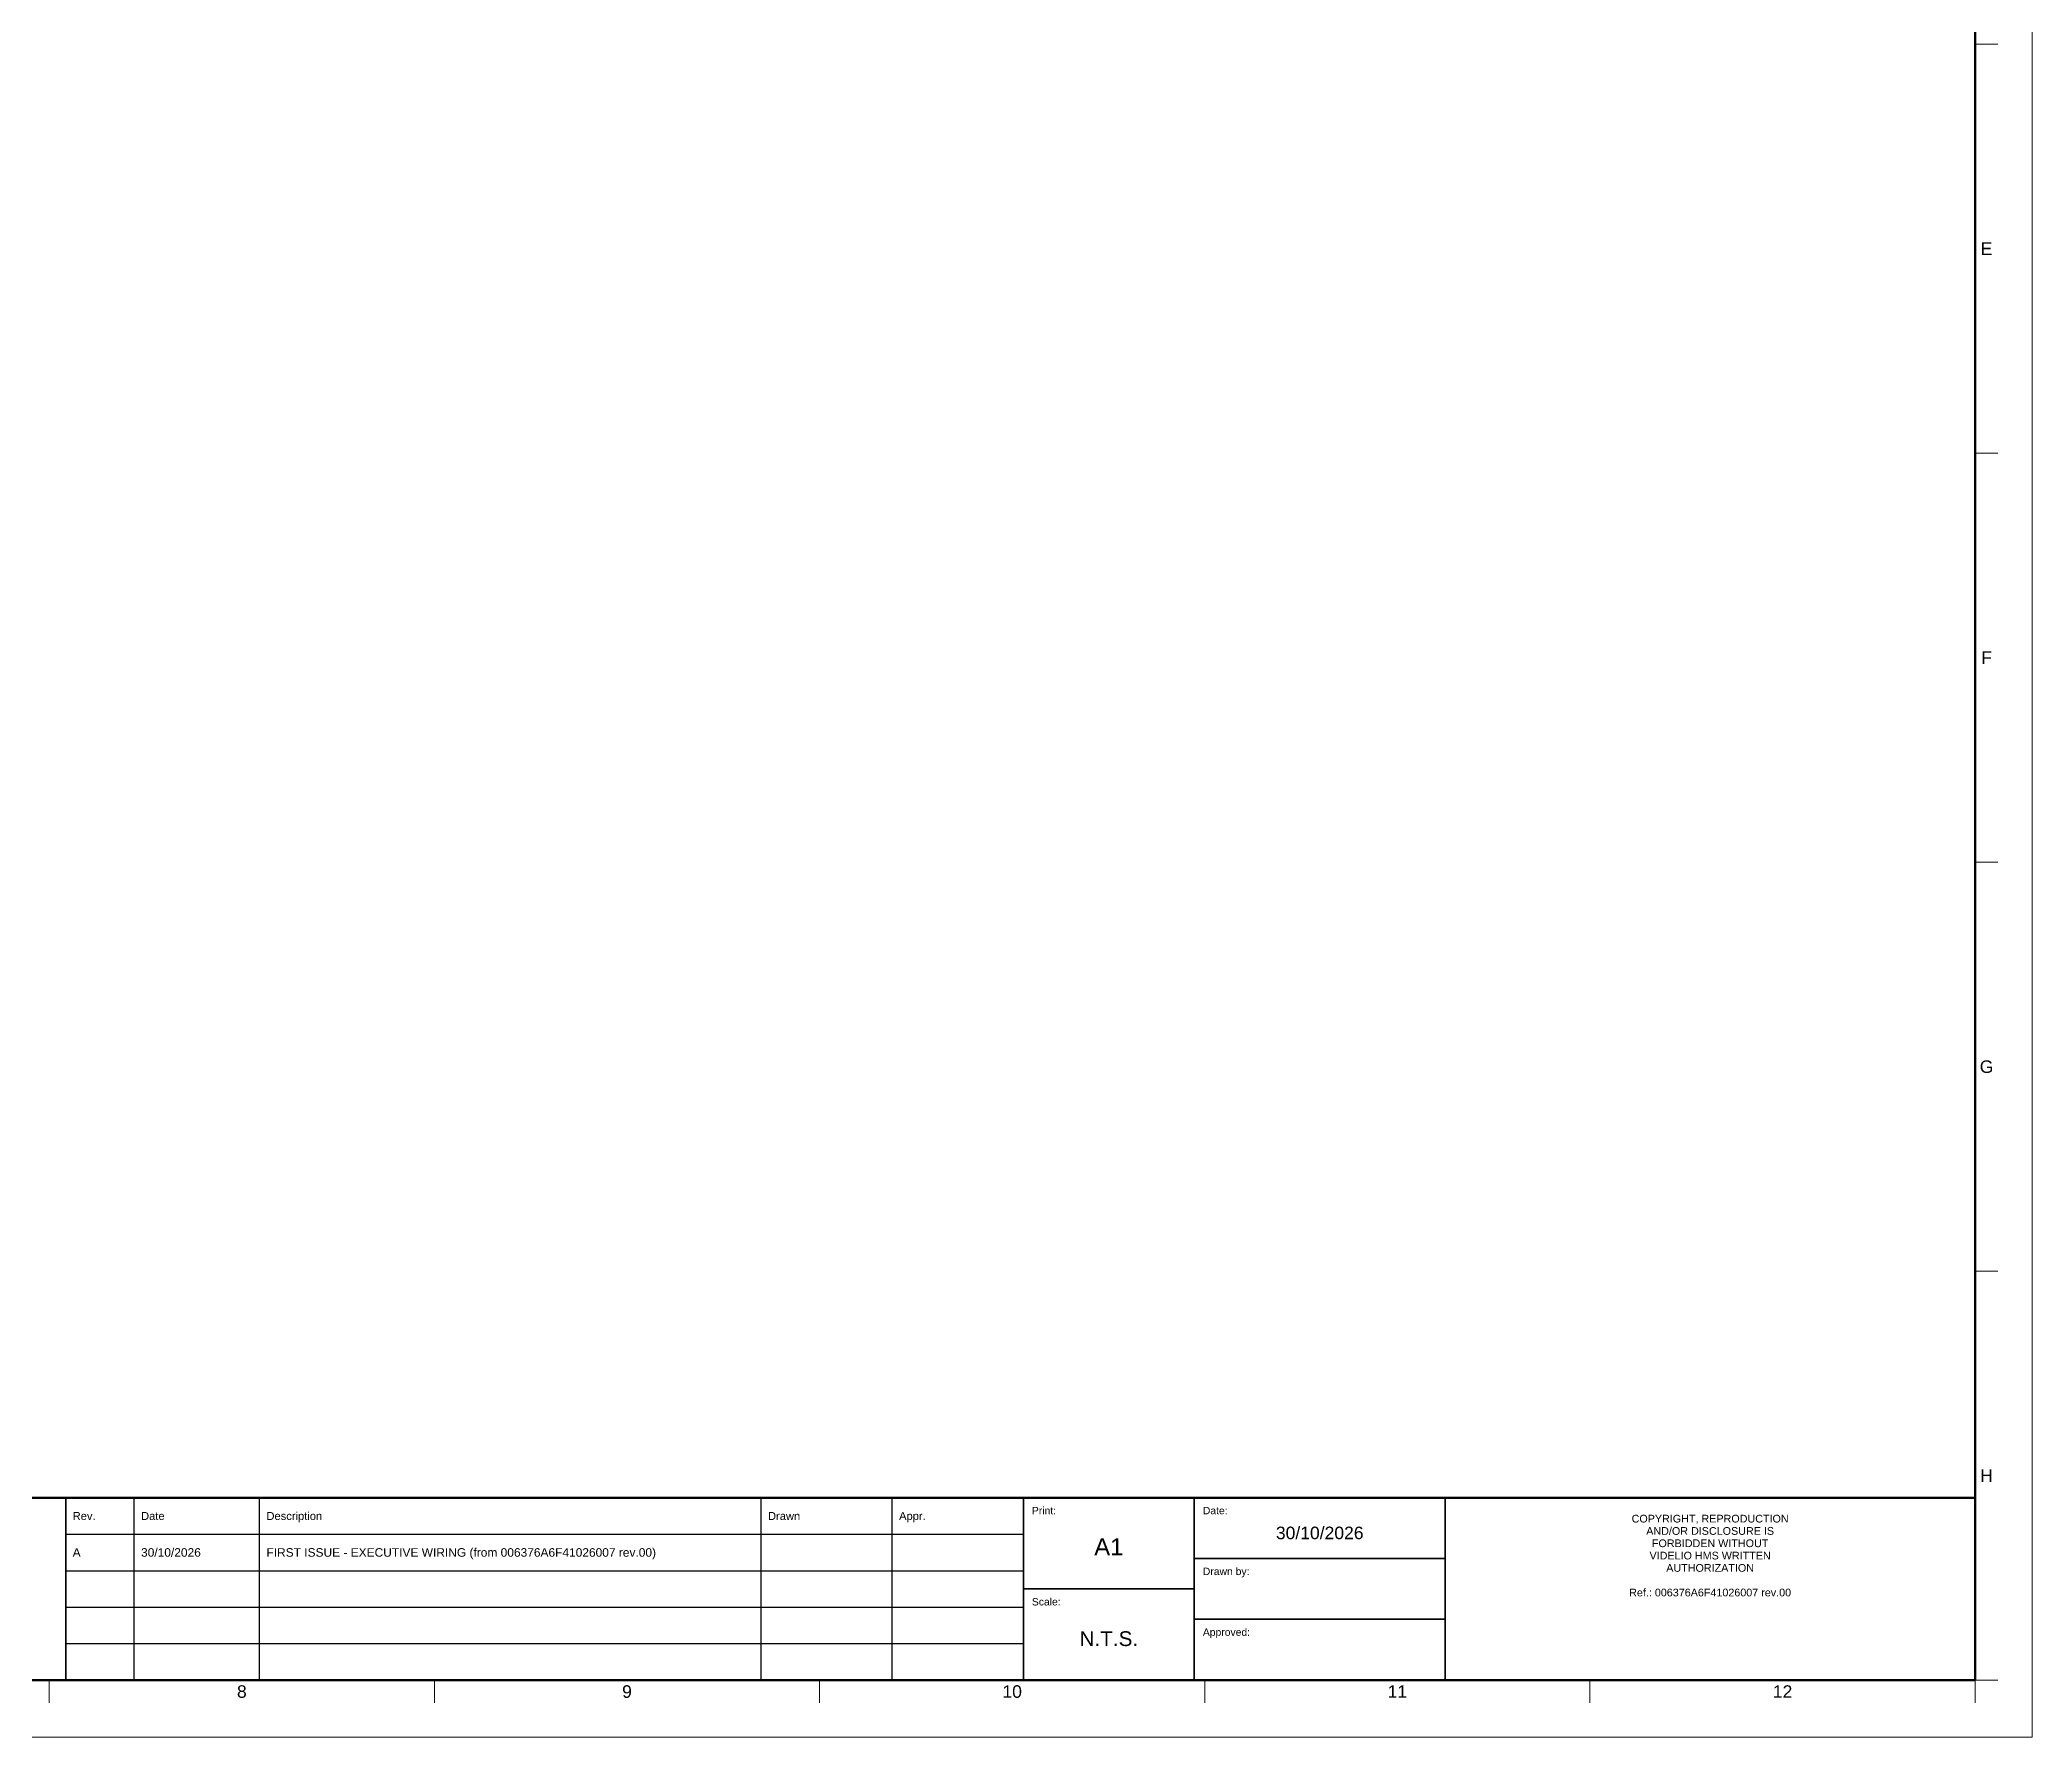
# Model space of a CAD drawing. Header units: millimetres. Extents: x 0 to 841, y 0 to 594.
# Drawn here: x 491.4 to 841, y 0 to 297.8 of the extents above; entities that cross this region are included whole.
import ezdxf
from ezdxf.enums import TextEntityAlignment as Align

# ---------------------------------------------------------------- set-up
doc = ezdxf.new("R2010")
doc.units = ezdxf.units.MM
for name, color, linetype, lineweight, true_color in [('AV-FRAME', 7, 'Continuous', 70, 0x7800ff), ('AV-TITLE', 7, 'Continuous', 25, 0x7800ff), ('AV-ZONE', 7, 'Continuous', 18, 0x7800ff)]:
    doc.layers.add(name, color=color, linetype=linetype, lineweight=lineweight, true_color=true_color)
doc.layers.add('AV-TEXT', color=7, linetype='Continuous', lineweight=18)
doc.styles.add('AV', font='arial.ttf')

msp = doc.modelspace()

# ---------------------------------------------------------------- linework, layer by layer
at = {"layer": 'AV-FRAME'}
for points in [[(20, 10), (831, 10), (831, 584), (20, 584)], [(20, 10), (831, 10), (831, 42), (20, 42)]]:
    msp.add_lwpolyline(points, close=True, dxfattribs=at)
at = {"layer": 'AV-TITLE'}
for p, q in [((508, 10), (508, 42)), ((530, 10), (530, 42)), ((618, 10), (618, 42)), ((641, 10), (641, 42)), ((496, 35.6), (664, 35.6)), ((496, 29.2), (664, 29.2)), ((496, 22.8), (664, 22.8)), ((496, 16.4), (664, 16.4))]:
    msp.add_line(p, q, dxfattribs=at)
for points in [[(466, 10), (496, 10), (496, 42), (466, 42)], [(496, 10), (664, 10), (664, 42), (496, 42)], [(664, 26), (694, 26), (694, 42), (664, 42)], [(694, 31.33), (738, 31.33), (738, 42), (694, 42)], [(738, 10), (831, 10), (831, 42), (738, 42)], [(694, 20.67), (738, 20.67), (738, 31.33), (694, 31.33)], [(664, 10), (694, 10), (694, 26), (664, 26)], [(694, 10), (738, 10), (738, 20.67), (694, 20.67)]]:
    msp.add_lwpolyline(points, close=True, dxfattribs=at)
at = {"layer": 'AV-ZONE'}
for p, q in [((831, 297), (835, 297)), ((831, 225.25), (835, 225.25)), ((831, 153.5), (835, 153.5)), ((831, 81.75), (835, 81.75)), ((493.08, 10), (493.08, 6)), ((560.67, 10), (560.67, 6)), ((628.25, 10), (628.25, 6)), ((695.83, 10), (695.83, 6)), ((763.42, 10), (763.42, 6)), ((831, 10), (831, 6)), ((831, 10), (835, 10))]:
    msp.add_line(p, q, dxfattribs=at)
at = {"layer": 'AV-ZONE', "lineweight": 13}
msp.add_lwpolyline([(0, 0), (841, 0), (841, 594), (0, 594)], close=True, dxfattribs=at)

# ---------------------------------------------------------------- texts
at = {"layer": 'AV-TEXT', "true_color": 0x7800ff, "style": 'AV'}
for s, p in [('Rev.', (497.2, 38.8)), ('Date', (509.2, 38.8)), ('Description', (531.2, 38.8)), ('Drawn', (619.2, 38.8)), ('Appr.', (642.2, 38.8))]:
    msp.add_text(s, height=1.4, dxfattribs=at).set_placement(p, align=Align.MIDDLE_LEFT)
for s, p in [('Print:', (665.5, 40.4)), ('Date:', (695.5, 40.4)), ('Drawn by:', (695.5, 29.73)), ('Scale:', (665.5, 24.4)), ('Approved:', (695.5, 19.07))]:
    msp.add_text(s, height=1.3, dxfattribs=at).set_placement(p, align=Align.TOP_LEFT)
at = {"layer": 'AV-TEXT', "style": 'AV'}
for s, p in [('COPYRIGHT, REPRODUCTION', (784.5, 38.33)), ('AND/OR DISCLOSURE IS', (784.5, 36.17)), ('VIDELIO HMS WRITTEN', (784.5, 31.85)), ('FORBIDDEN WITHOUT', (784.5, 34.01)), ('AUTHORIZATION', (784.5, 29.69)), ('Ref.: 006376A6F41026007 rev.00', (784.5, 25.37))]:
    msp.add_text(s, height=1.35, dxfattribs=at).set_placement(p, align=Align.MIDDLE_CENTER)
for s, height, p in [('30/10/2026', 2.2, (716, 34.07)), ('A1', 3, (679, 31)), ('N.T.S.', 2.6, (679, 15.2))]:
    msp.add_text(s, height=height, dxfattribs=at).set_placement(p, align=Align.BOTTOM_CENTER)
for s, p in [('A', (497.2, 32.4)), ('30/10/2026', (509.2, 32.4)), ('FIRST ISSUE - EXECUTIVE WIRING (from 006376A6F41026007 rev.00)', (531.2, 32.4))]:
    msp.add_text(s, height=1.5, dxfattribs=at).set_placement(p, align=Align.MIDDLE_LEFT)
at = {"layer": 'AV-ZONE', "true_color": 0x7800ff, "style": 'AV'}
for s, p in [('E', (833, 261.12)), ('F', (833, 189.38)), ('G', (833, 117.62)), ('H', (833, 45.88)), ('8', (526.88, 8)), ('9', (594.46, 8)), ('10', (662.04, 8)), ('11', (729.62, 8)), ('12', (797.21, 8))]:
    msp.add_text(s, height=2.2, dxfattribs=at).set_placement(p, align=Align.MIDDLE_CENTER)

doc.saveas('drawing.dxf')
